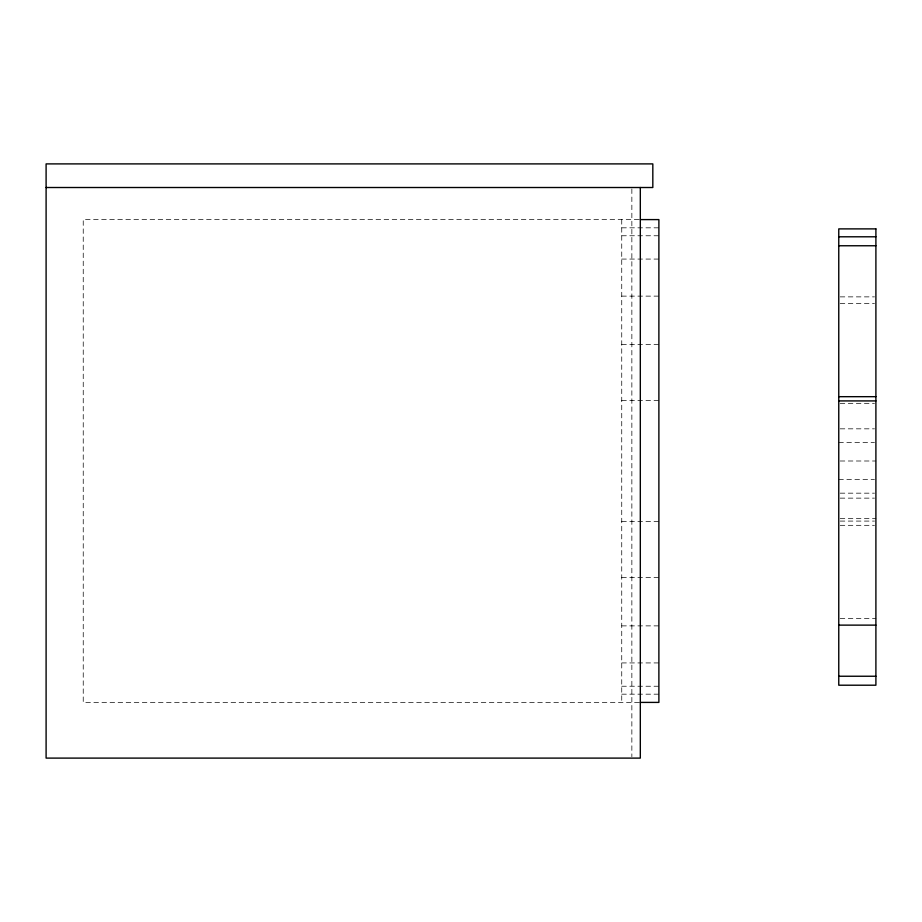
<?xml version="1.0" encoding="UTF-8"?>
<svg xmlns="http://www.w3.org/2000/svg" width="922" height="922" viewBox="0 0 922 922"><rect width="100%" height="100%" fill="white"/><g stroke="black" fill="none" stroke-linecap="round" stroke-linejoin="round"><path stroke-width="0.69" stroke-dasharray="4.61 3.46" d="M638.888 219.597L83.234 219.597L83.234 702.403L640.317 702.403M621.739 227.826L658.884 227.826M621.739 235.767L658.884 235.767M621.739 259.07L658.884 259.07M621.739 296.123L658.884 296.123M840.196 296.872L874.471 296.872M840.196 303.43L874.471 303.43M621.739 344.413L658.884 344.413M621.739 400.655L658.884 400.655M840.196 403.329L874.471 403.329M840.196 428.834L874.471 428.834M838.766 442.433L874.471 442.433M840.196 461L875.9 461M838.766 479.567L874.471 479.567M840.196 493.166L874.471 493.166M840.196 498.134L874.471 498.134M840.196 518.671L875.9 518.671M840.196 521.08L874.471 521.08M621.739 521.345L658.884 521.345M840.196 525.321L874.471 525.321M621.739 577.587L658.884 577.587M840.196 618.57L875.9 618.57M621.739 625.877L658.884 625.877M621.739 662.93L658.884 662.93M621.739 686.233L658.884 686.233M621.739 694.174L658.884 694.174M631.858 188.952L631.858 756.674M621.739 219.597L621.739 702.403"/><path stroke-width="1.38" d="M46.1 187.512L652.822 187.512L652.822 163.897L46.1 163.897L46.1 758.103L640.317 758.103L640.317 187.512M640.317 219.597L658.884 219.597L658.884 702.403L640.317 702.403M838.766 236.793L875.9 236.793M838.766 245.759L875.9 245.759M838.766 396.679L875.9 396.679M838.766 400.92L875.9 400.92M838.766 625.128L875.9 625.128M838.766 676.241L875.9 676.241M875.9 228.887L838.766 228.887L838.766 685.207L875.9 685.207L875.9 228.887"/></g></svg>
